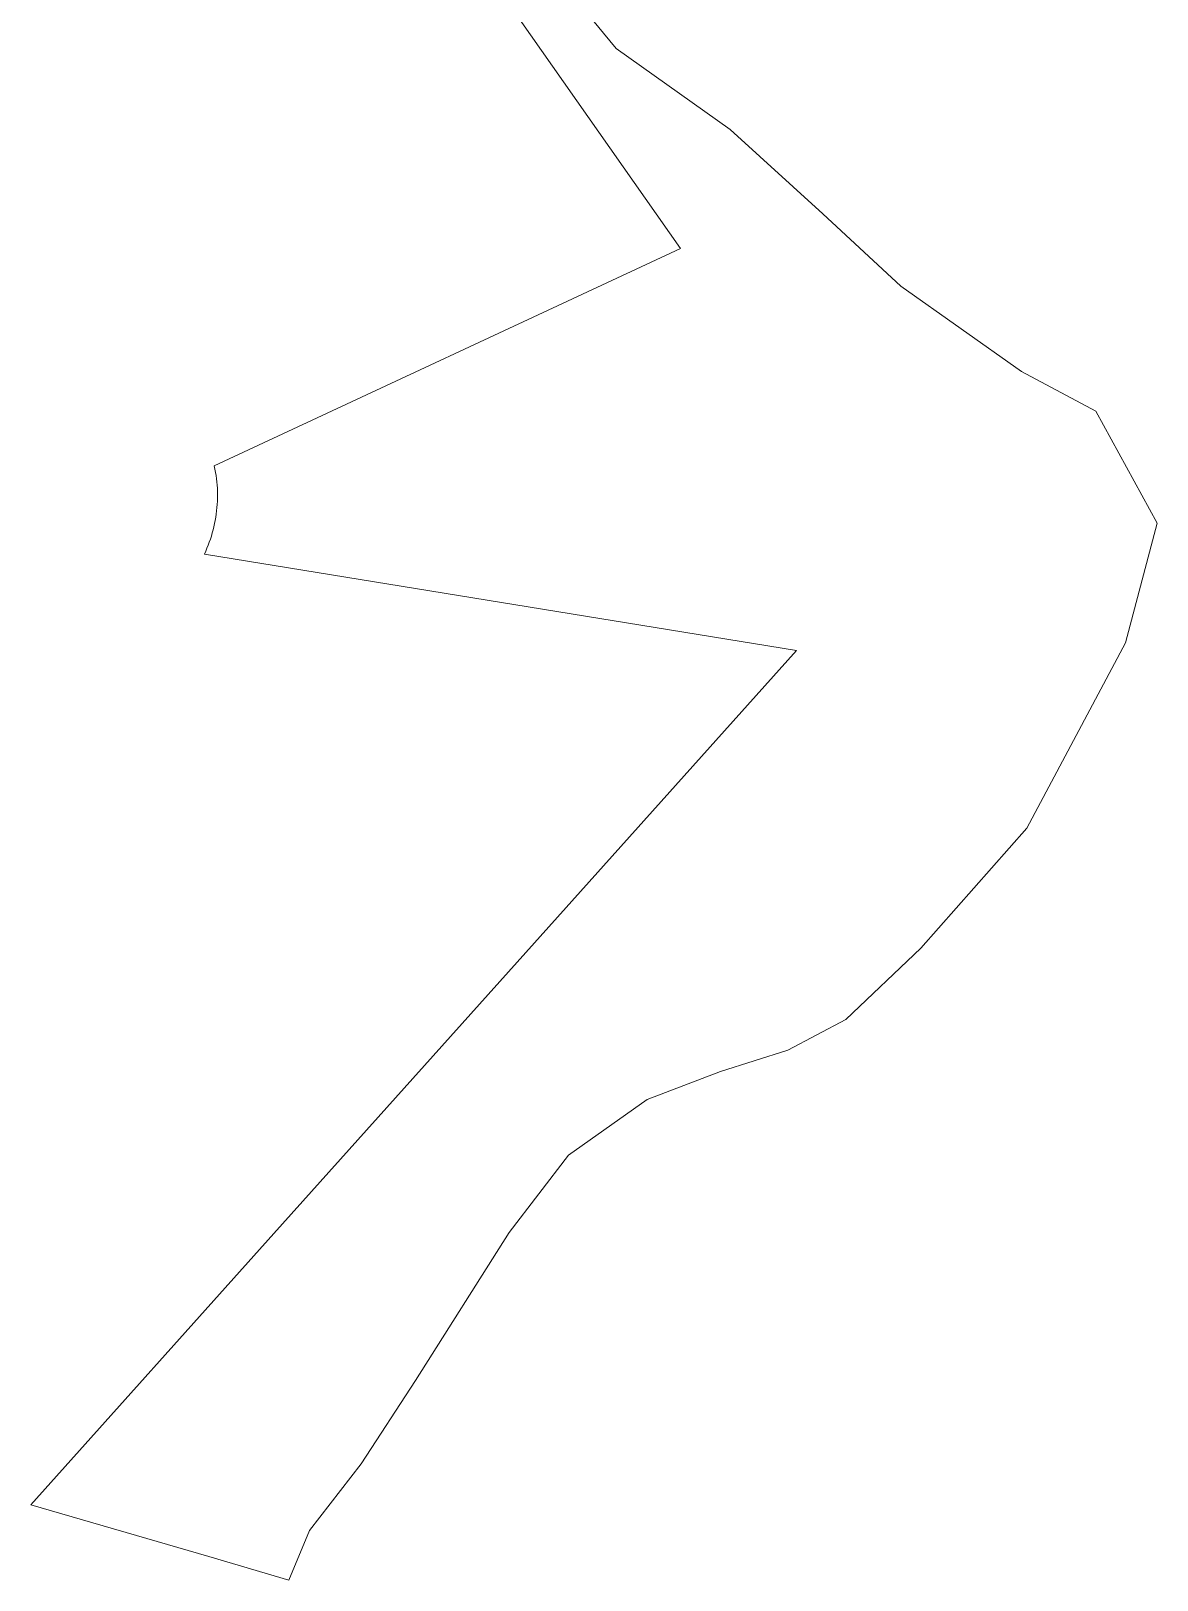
# Model space of a CAD drawing. Header units: metres. Extents: x 279631 to 281436, y 6214523 to 6215859.
# Drawn here: x 279900.8 to 280013.9, y 6214765.5 to 6214921 of the extents above; entities that cross this region are included whole.
import ezdxf

# ---------------------------------------------------------------- set-up
doc = ezdxf.new("R2010")
doc.units = ezdxf.units.M
doc.layers.add('Cadastre Land Parcels_SP_EXT', color=9, linetype='Continuous', lineweight=5)

msp = doc.modelspace()

# ---------------------------------------------------------------- linework, layer by layer
at = {"layer": 'Cadastre Land Parcels_SP_EXT', "linetype": 'Continuous'}
msp.add_lwpolyline([(279948.51, 6214924.16), (279966.03, 6214899.2), (279919.19, 6214877.35), (279919.26, 6214877.03), (279919.31, 6214876.71), (279919.37, 6214876.39), (279919.41, 6214876.07), (279919.45, 6214875.75), (279919.47, 6214875.43), (279919.5, 6214875.11), (279919.51, 6214874.78), (279919.52, 6214874.46), (279919.51, 6214874.14), (279919.5, 6214873.81), (279919.49, 6214873.49), (279919.46, 6214873.17), (279919.43, 6214872.84), (279919.39, 6214872.52), (279919.34, 6214872.2), (279919.29, 6214871.88), (279919.23, 6214871.56), (279919.16, 6214871.25), (279919.08, 6214870.93), (279918.99, 6214870.62), (279918.9, 6214870.31), (279918.8, 6214870), (279918.69, 6214869.7), (279918.58, 6214869.39), (279918.46, 6214869.09), (279918.33, 6214868.79), (279918.2, 6214868.5), (279977.68, 6214858.81), (279949.62, 6214827.5), (279925.19, 6214800.25), (279900.78, 6214773.02), (279918.64, 6214767.81), (279926.69, 6214765.46), (279928.75, 6214770.43), (279933.93, 6214777.13), (279939.41, 6214785.49), (279948.82, 6214800.35), (279954.77, 6214808.14), (279962.67, 6214813.73), (279970.04, 6214816.55), (279976.8, 6214818.67), (279982.62, 6214821.77), (279990.15, 6214828.92), (280000.8, 6214840.96), (280010.7, 6214859.58), (280013.88, 6214871.62), (280007.73, 6214882.87), (280000.27, 6214886.83), (279988.14, 6214895.4), (279980.3, 6214902.68), (279971.02, 6214911.14), (279959.54, 6214919.27), (279951.78, 6214928.72)], dxfattribs=at)

doc.saveas('drawing.dxf')
